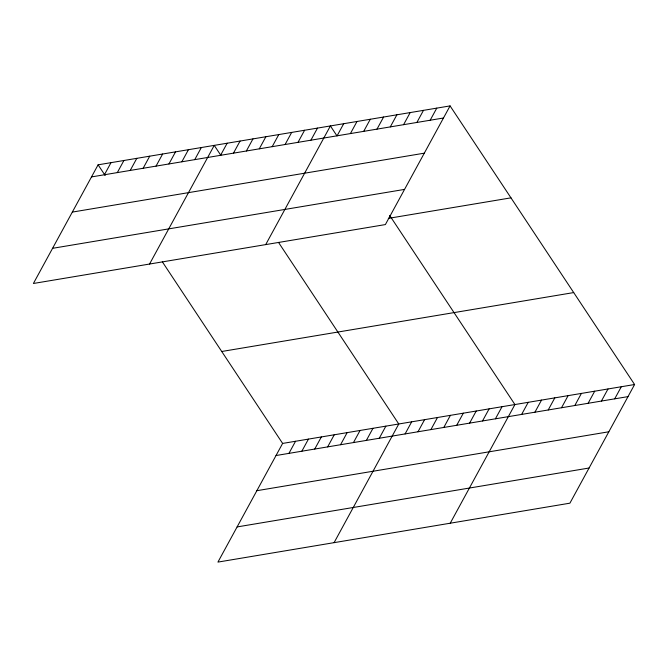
<?xml version="1.0" encoding="UTF-8"?>
<svg xmlns="http://www.w3.org/2000/svg" width="668" height="668" viewBox="0 0 668 668"><rect width="100%" height="100%" fill="white"/><g stroke="black" fill="none" stroke-linecap="round" stroke-linejoin="round"><path stroke-width="1" d="M450.073 105.903L98.096 164.821L33.4 283.483L385.378 224.573L450.073 105.903L634.6 384.517L569.904 503.179L217.927 562.097L282.622 443.427L634.6 384.517M104.408 174.757L111.005 162.658M117.309 172.603L123.906 160.504M130.218 170.44L136.815 158.341M143.127 168.278L149.724 156.178M156.028 166.123L162.625 154.016M168.937 163.961L175.534 151.861M181.838 161.798L188.434 149.699M194.747 159.635L201.344 147.536M149.548 264.044L214.253 145.382L220.774 155.226M220.557 155.318L227.153 143.219M233.466 153.156L240.062 141.057M246.367 151.001L252.963 138.894M259.276 148.839L265.872 136.74M272.177 146.676L278.781 134.577M285.086 144.513L291.682 132.414M297.995 142.359L304.591 130.26M310.896 140.196L317.492 128.097M265.705 244.597L330.401 125.935L336.923 135.788M337.098 135.813L343.694 123.714M350.399 133.583L356.996 121.484M363.693 131.362L370.289 119.255M376.994 129.133L383.591 117.034M390.287 126.912L396.884 114.804M403.581 124.682L410.185 112.583M416.882 122.453L423.479 110.354M430.175 120.232L436.772 108.132M288.935 453.372L295.532 441.272M301.844 451.209L308.441 439.11M314.745 449.046L321.341 436.947M327.654 446.892L334.25 434.793M340.555 444.729L347.151 432.63M353.464 442.567L360.06 430.468M366.373 440.412L372.969 428.305M379.274 438.25L385.87 426.151M334.084 542.65L398.779 423.988L278.506 242.392M405.084 433.933L411.68 421.825M417.993 431.77L424.589 419.671M430.893 429.607L437.498 417.508M443.803 427.445L450.399 415.346M456.712 425.291L463.308 413.191M469.612 423.128L476.209 411.029M482.521 420.965L489.118 408.866M495.422 418.811L502.027 406.703M450.232 523.211L514.928 404.549L389.661 215.413M521.625 414.419L528.229 402.32M534.926 412.198L541.523 400.099M548.219 409.968L554.816 397.869M561.521 407.747L568.117 395.64M574.814 405.518L581.41 393.419M588.116 403.297L594.712 391.189M601.409 401.067L608.005 388.968M614.702 398.838L621.307 386.739M91.499 176.92L443.477 118.002M72.328 212.09L424.297 153.172M52.572 248.321L404.549 189.403M388.317 218.378L510.97 197.845M221.734 351.493L573.703 292.576M276.026 455.534L628.004 396.617M256.854 490.696L608.832 431.779M237.098 526.927L589.076 468.017M98.096 164.821L105.168 175.492M162.357 261.839L282.622 443.427"/></g></svg>
